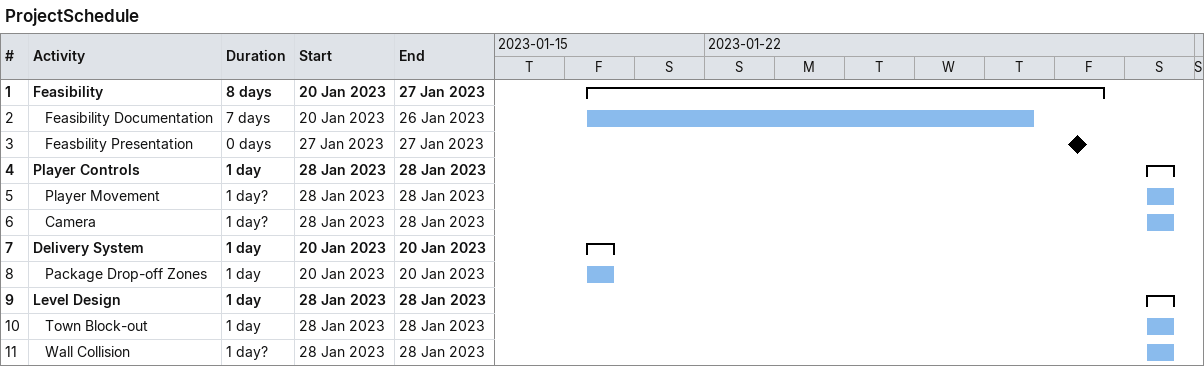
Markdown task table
ProjectSchedule

| ID | Level | Task | Duration | Start | Finish |
|---|---|---|---|---|---|
| 1 | 1 | **Feasibility** | 8d | 2023-01-20 | 2023-01-27 |
| 2 | 2 | Feasibility Documentation | 7d | 2023-01-20 | 2023-01-26 |
| 3 | 2 | Feasbility Presentation | 0d | 2023-01-27 | 2023-01-27 |
| 4 | 1 | **Player Controls** | 1d | 2023-01-28 | 2023-01-28 |
| 5 | 2 | Player Movement | 1d? | 2023-01-28 | 2023-01-28 |
| 6 | 2 | Camera | 1d? | 2023-01-28 | 2023-01-28 |
| 7 | 1 | **Delivery System** | 1d | 2023-01-20 | 2023-01-20 |
| 8 | 2 | Package Drop-off Zones | 1d | 2023-01-20 | 2023-01-20 |
| 9 | 1 | **Level Design** | 1d | 2023-01-28 | 2023-01-28 |
| 10 | 2 | Town Block-out | 1d | 2023-01-28 | 2023-01-28 |
| 11 | 2 | Wall Collision | 1d? | 2023-01-28 | 2023-01-28 |
